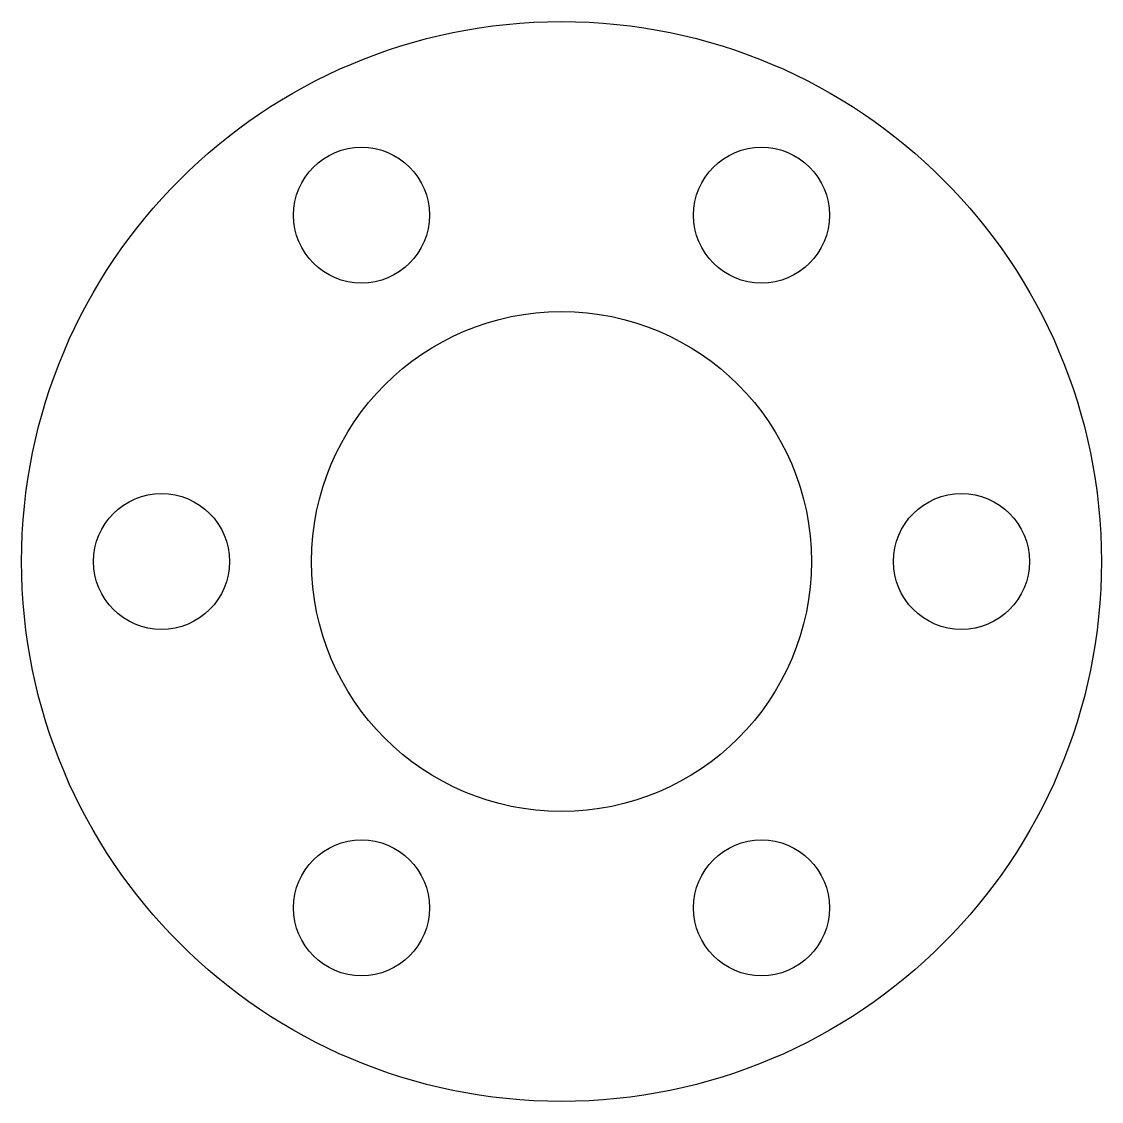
# Model space of a CAD drawing. Header units: millimetres. Extents: x -13.5 to 13.5, y -13.5 to 13.5.
import ezdxf

# ---------------------------------------------------------------- set-up
doc = ezdxf.new("R2010")
doc.units = ezdxf.units.MM

msp = doc.modelspace()

# ---------------------------------------------------------------- linework, layer by layer
for centre, radius in [((0, 0), 13.5), ((-5, 8.66), 1.7), ((5, 8.66), 1.7), ((0, 0), 6.25), ((-10, 0), 1.7), ((10, 0), 1.7), ((-5, -8.66), 1.7), ((5, -8.66), 1.7)]:
    msp.add_circle(centre, radius)

doc.saveas('drawing.dxf')
